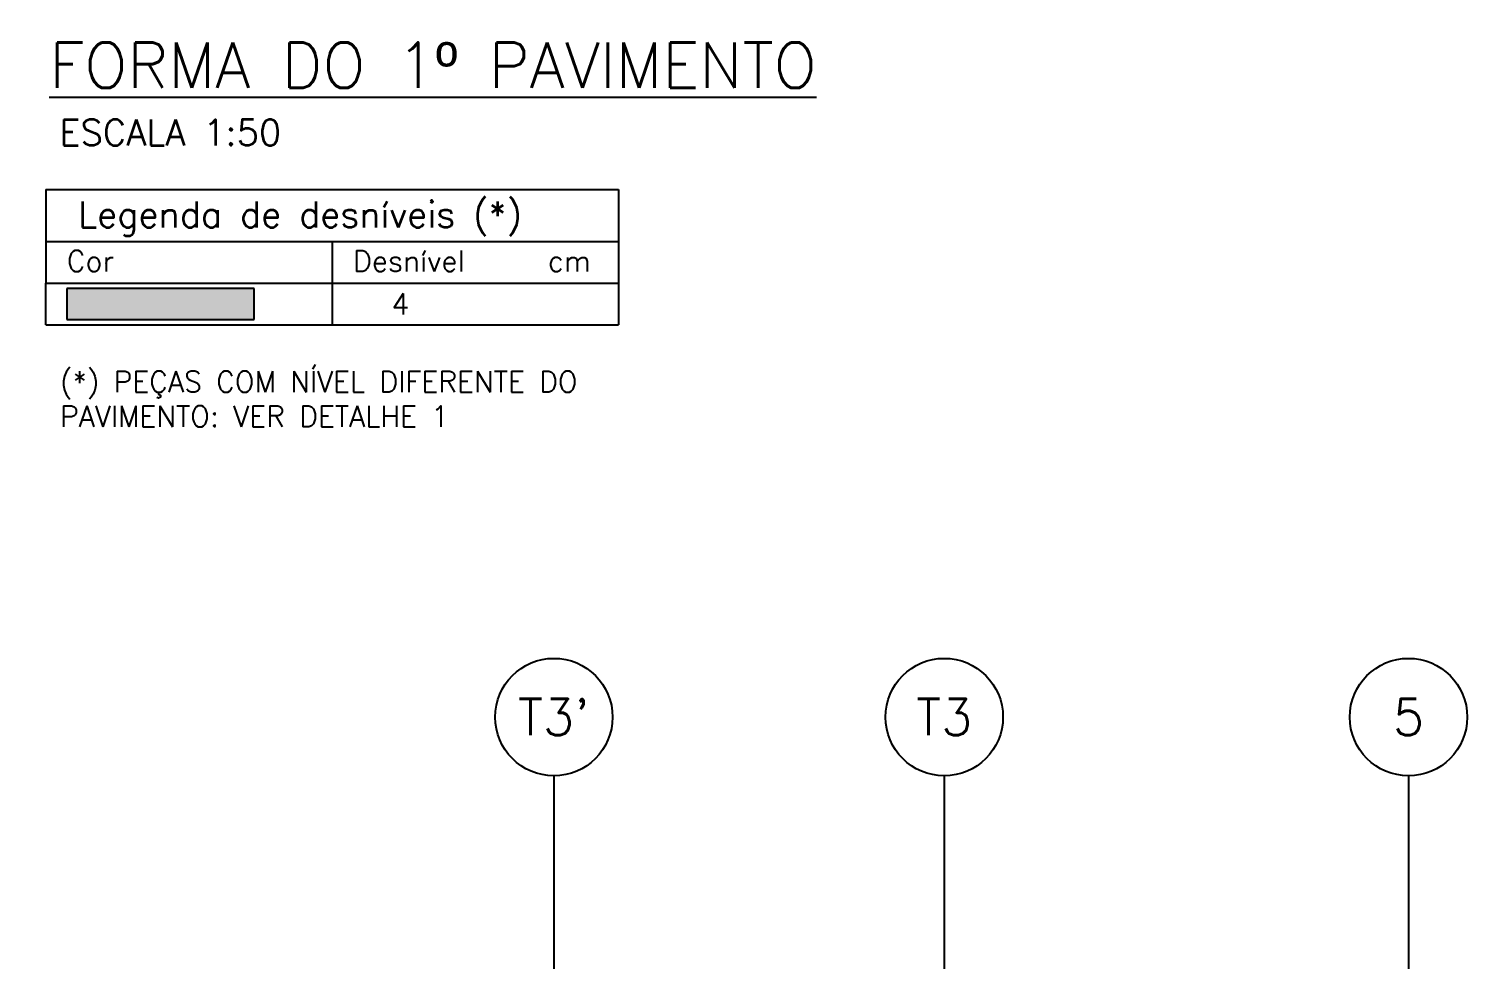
# Model space of a CAD drawing. Header units: millimetres. Extents: x -832 to 3668, y -1574 to 5296.
# Drawn here: x 1683 to 2374, y 380 to 827 of the extents above; entities that cross this region are included whole.
import ezdxf
from ezdxf.enums import TextEntityAlignment as Align

# ---------------------------------------------------------------- set-up
doc = ezdxf.new("R2010")
doc.units = ezdxf.units.MM
doc.header["$LTSCALE"] = 50
doc.linetypes.add('EIXO', pattern=[6.8, 6, -0.4, 0, -0.4])
for name, color, linetype in [('AR-TEXTO_REGUA 120_1-200', 4, 'Continuous'), ('F-EIXO', 12, 'EIXO'), ('F-TABELA-NÍVEIS', 1, 'Continuous'), ('F-TEXTO', 6, 'Continuous')]:
    doc.layers.add(name, color=color, linetype=linetype)
doc.layers.add('F-DESNIVEL-2', color=7, linetype='Continuous', true_color=0xffd1e8)
doc.layers.add('F-DESNIVEL-3', color=7, linetype='Continuous', true_color=0xd5c7ff)
doc.styles.add('MCP', font='romans.shx')
doc.styles.add('REGUA-120-esc1_200', font='simplex.shx', dxfattribs={"height": 0.6})
doc.styles.add('ROMANS', font='romans.shx')
pattern_1 = [(0, (0, 0), (0, 6.985), [5.08, -1.905]), (90, (0, 0), (-6.985, 4e-16), [5.08, -1.905])]

# ---------------------------------------------------------------- blocks, each defined once
blk = doc.blocks.new('*U8')
at = {"layer": 'F-EIXO'}
blk.add_line((0, 0), (0, -556.59), dxfattribs=at)
at = {"layer": 'F-EIXO', "color": 2, "linetype": 'Continuous'}
blk.add_circle((0, 28.21), 28.21, dxfattribs=at)
at = {"layer": 'F-TEXTO', "style": 'ROMANS'}
blk.add_attdef('EIXO', text='', height=17.5, rotation=360, dxfattribs=at).set_placement((0, 28.21), align=Align.MIDDLE_CENTER)

msp = doc.modelspace()

# ---------------------------------------------------------------- hatches: boundary and pattern name
h = msp.add_hatch()
h.set_pattern_fill('ANGLE', color=256)
h.set_pattern_definition(pattern_1)
h.paths.add_polyline_path([(1683.24, 788.08), (2123.6, 788.08), (2123.6, 827.45), (1683.24, 827.45)], flags=9)
h = msp.add_hatch()
h.set_pattern_fill('ANGLE', color=256)
h.set_pattern_definition(pattern_1)
h.paths.add_polyline_path([(1694.79, 768.28), (1823.07, 768.28), (1823.07, 787.03), (1694.79, 787.03)], flags=9)
h = msp.add_hatch()
h.set_pattern_fill('ANGLE', color=256)
h.set_pattern_definition(pattern_1)
h.paths.add_polyline_path([(1704.59, 723.1), (1956.97, 723.1), (1956.97, 751.67), (1704.59, 751.67)], flags=9)
h = msp.add_hatch()
h.set_pattern_fill('ANGLE', color=256)
h.set_pattern_definition(pattern_1)
h.paths.add_polyline_path([(1700.42, 708.36), (1728.76, 708.36), (1728.76, 723.36), (1700.42, 723.36)], flags=9)
h = msp.add_hatch()
h.set_pattern_fill('ANGLE', color=256)
h.set_pattern_definition(pattern_1)
h.paths.add_polyline_path([(1838.4, 708.36), (1900.54, 708.36), (1900.54, 723.36), (1838.4, 723.36)], flags=9)
h = msp.add_hatch()
h.set_pattern_fill('ANGLE', color=256)
h.set_pattern_definition(pattern_1)
h.paths.add_polyline_path([(1932.29, 709.19), (1955.15, 709.19), (1955.15, 719.19), (1932.29, 719.19)], flags=9)
h = msp.add_hatch()
h.set_pattern_fill('ANGLE', color=256)
h.set_pattern_definition(pattern_1)
h.paths.add_polyline_path([(1856.38, 687.73), (1868.52, 687.73), (1868.52, 702.73), (1856.38, 702.73)], flags=25)
h = msp.add_hatch()
h.set_pattern_fill('ANGLE', color=256)
h.set_pattern_definition(pattern_1)
h.paths.add_polyline_path([(1856.38, 687.73), (1868.52, 687.73), (1868.52, 702.73), (1856.38, 702.73)], flags=25)
h = msp.add_hatch()
h.set_pattern_fill('ANGLE', color=256)
h.set_pattern_definition(pattern_1)
h.paths.add_polyline_path([(1695.73, 631.85), (1955.49, 631.85), (1955.49, 665.42), (1695.73, 665.42)], flags=9)

# ---------------------------------------------------------------- linework, layer by layer
at = {"layer": 'F-DESNIVEL-2'}
msp.add_solid([(1701.49, 687.73), (1701.49, 702.73), (1701.49, 687.73)], dxfattribs=at)
at = {"layer": 'F-DESNIVEL-3'}
for points in [[(1701.49, 687.73), (1791.49, 687.73), (1791.49, 702.73)], [(1701.49, 687.73), (1791.49, 702.73), (1701.49, 702.73)]]:
    msp.add_solid(points, dxfattribs=at)
at = {"layer": 'F-TABELA-NÍVEIS'}
for p, q in [((1691.49, 750.23), (1691.49, 705.23)), ((1691.49, 750.23), (1966.49, 750.23)), ((1966.49, 750.23), (1966.49, 725.23)), ((1691.49, 725.23), (1966.49, 725.23)), ((1828.99, 725.23), (1828.99, 705.23)), ((1966.49, 725.23), (1966.49, 705.23)), ((1691.49, 705.23), (1966.49, 705.23)), ((1691.49, 685.23), (1691.49, 705.23)), ((1828.99, 705.23), (1828.99, 685.23)), ((1966.49, 705.23), (1966.49, 685.23)), ((1791.49, 702.73), (1701.49, 702.73)), ((1701.49, 702.73), (1701.49, 687.73)), ((1791.49, 687.73), (1791.49, 702.73)), ((1691.49, 685.23), (1966.49, 685.23)), ((1701.49, 687.73), (1791.49, 687.73))]:
    msp.add_line(p, q, dxfattribs=at)

# ---------------------------------------------------------------- block references
at = {"layer": 'F-EIXO', "linetype": 'Continuous'}
for p, values in [((1935.46, 468.6), {'EIXO': "T3'"}), ((2122.96, 468.6), {'EIXO': 'T3'}), ((2345.96, 468.6), {'EIXO': '5'})]:
    msp.add_blockref('*U8', p, dxfattribs=at).add_auto_attribs(values)

# ---------------------------------------------------------------- texts
at = {"layer": 'AR-TEXTO_REGUA 120_1-200', "color": 2, "style": 'REGUA-120-esc1_200'}
msp.add_text('ESCALA 1:50', height=12.5, dxfattribs=at).set_placement((1697.92, 771.4))
at = {"layer": 'F-TABELA-NÍVEIS', "color": 3, "style": 'MCP'}
msp.add_text('Legenda de desníveis (*)', height=12.5, dxfattribs=at).set_placement((1706.97, 732.03))
at = {"layer": 'F-TABELA-NÍVEIS', "color": 2, "style": 'MCP'}
for s, p in [('Cor', (1701.49, 710.86)), ('Desnível', (1838.99, 710.86)), ('cm', (1932.53, 710.86)), ('4', (1857.45, 690.23))]:
    msp.add_text(s, height=10, dxfattribs=at).set_placement(p)
at = {"layer": 'F-TABELA-NÍVEIS', "style": 'MCP'}
msp.add_text('4', height=10, dxfattribs=at).set_placement((1857.45, 690.23))
at = {"layer": 'F-TABELA-NÍVEIS', "color": 2, "insert": (1698.23, 662.92), "char_height": 10, "width": 276.9593, "attachment_point": 1, "style": 'MCP'}
msp.add_mtext('(*) PEÇAS COM NÍVEL DIFERENTE DO PAVIMENTO: VER DETALHE 1', dxfattribs=at)
at = {"layer": 'F-TEXTO', "style": 'ROMANS'}
msp.add_text('%%UFORMA DO 1º PAVIMENTO', height=21.875, dxfattribs=at).set_placement((1693.08, 799.01))

doc.saveas('drawing.dxf')
